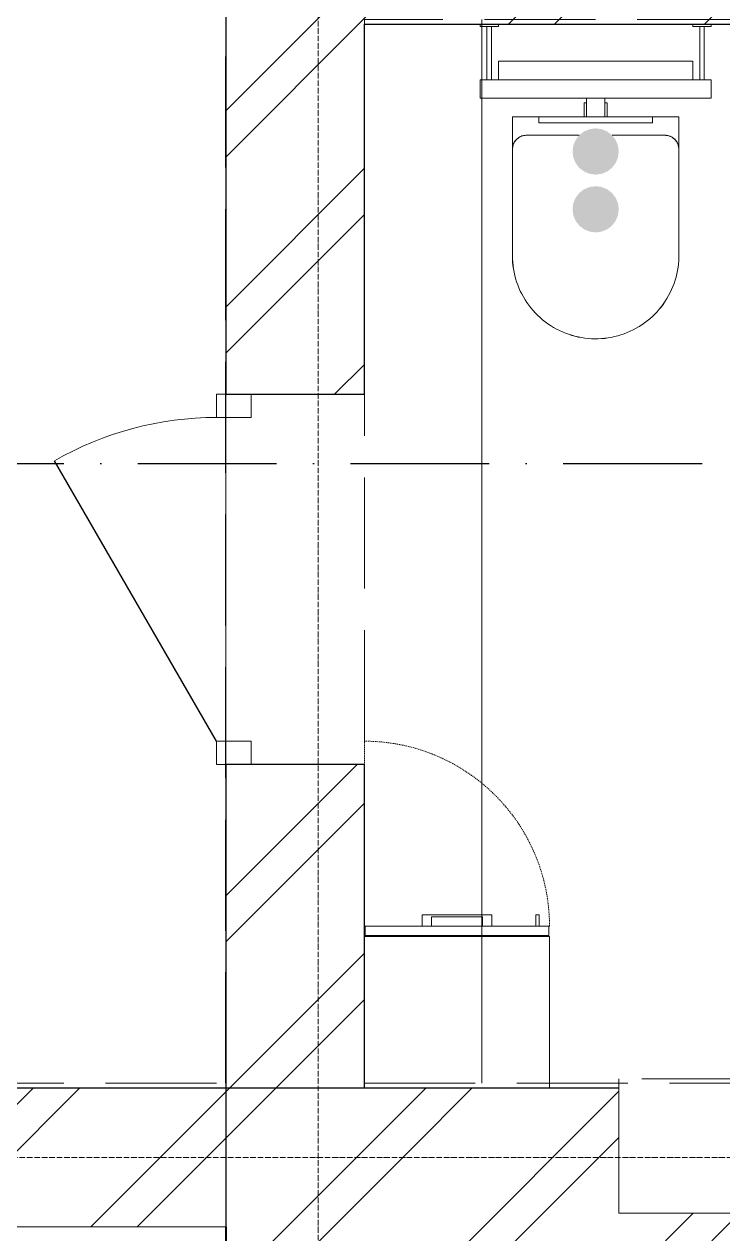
# Model space of a CAD drawing. Header units: millimetres. Extents: x -5016 to 63303, y -6019 to 98943.
# Drawn here: x 11964 to 13475, y 46135 to 48750 of the extents above; entities that cross this region are included whole.
import ezdxf

# ---------------------------------------------------------------- set-up
doc = ezdxf.new("R2010")
doc.units = ezdxf.units.MM
for name, pattern in [('ОВ_ШП', [460, 300, -80, 0, -80]), ('ОВ_ШТРИХ', [330, 240, -90]), ('Осевая 12-2-2', [16, 12, -2, 0, -2]), ('Сверху', [3.96875, 2.38125, -1.5875])]:
    doc.linetypes.add(name, pattern=pattern)
for name, color, linetype, lineweight in [('A-DETL-GENF', 9, 'Continuous', 13), ('A-DOOR', 8, 'Continuous', 13), ('A-FLOR', 9, 'Continuous', 13), ('A-GLAZ', 8, 'Continuous', 13), ('A-WALL', 8, 'Continuous', 13), ('A-WALL-PATT', 8, 'Continuous', 13), ('I-FURN', 9, 'Continuous', 13), ('P-SANR-FIXT', 9, 'Continuous', 13), ('S-GRID', 8, 'Continuous', 13), ('АР_подложка', 8, 'Continuous', 13), ('ТЗ_АР_зоны', 5, 'Continuous', 13), ('ТЗ_АР_марки', 7, 'Continuous', 18)]:
    doc.layers.add(name, color=color, linetype=linetype, lineweight=lineweight)
pattern_1 = [(45, (0, 0), (-212.132, 212.132), []), (45, (0, 100), (-212.132, 212.132), [])]

# ---------------------------------------------------------------- blocks, each defined once
blk = doc.blocks.new('INT 04 Унитаз - Унитаз подвесной Tece TECEspring K 9700997-V3-Этаж 2 - Планировка')
at = {"layer": 'A-DETL-GENF', "true_color": 0x0000ff}
blk.add_hatch(color=5, dxfattribs=at).paths.add_polyline_path([(0, -125), (12.9, -123.3), (25, -118.3), (35.4, -110.4), (43.3, -100), (48.3, -87.9), (50, -75), (48.3, -62.1), (43.3, -50), (35.4, -39.6), (25, -31.7), (12.9, -26.7), (0, -25), (-12.9, -26.7), (-25, -31.7), (-35.4, -39.6), (-43.3, -50), (-48.3, -62.1), (-50, -75), (-48.3, -87.9), (-43.3, -100), (-35.4, -110.4), (-25, -118.3), (-12.9, -123.3)])
at = {"layer": 'A-DETL-GENF', "true_color": 0x008000}
blk.add_hatch(color=96, dxfattribs=at).paths.add_polyline_path([(0, -250), (12.9, -248.3), (25, -243.3), (35.4, -235.4), (43.3, -225), (48.3, -212.9), (50, -200), (48.3, -187.1), (43.3, -175), (35.4, -164.6), (25, -156.7), (12.9, -151.7), (0, -150), (-12.9, -151.7), (-25, -156.7), (-35.4, -164.6), (-43.3, -175), (-48.3, -187.1), (-50, -200), (-48.3, -212.9), (-43.3, -225), (-35.4, -235.4), (-25, -243.3), (-12.9, -248.3)])
at = {"layer": 'P-SANR-FIXT'}
for p, q in [((-25, 30), (-25, 0)), ((-20.2, 30), (-25, 30)), ((25, 30), (20.3, 30)), ((25, 0), (25, 30)), ((-180, 0), (-180, -300)), ((-180, 0), (-180, 0)), ((-180, 0), (-123, 0)), ((-180, 0), (-180, -70)), ((180, -300), (180, 0)), ((123, 0), (180, 0)), ((180, 0), (180, 0)), ((180, -70), (180, 0)), ((-35.6, -40), (-150, -40)), ((150, -40), (35.4, -40)), ((-180, -70), (-180, -300)), ((180, -300), (180, -70))]:
    blk.add_line(p, q, dxfattribs=at)
at = {"layer": 'P-SANR-FIXT', "flags": 128}
for points in [[(-150, -40), (-151.2, -40), (-152.4, -40.1), (-153.6, -40.2), (-154.8, -40.4), (-156, -40.6), (-157.1, -40.9), (-158.3, -41.2), (-159.4, -41.5), (-160.6, -41.9), (-161.7, -42.4), (-162.8, -42.9), (-163.9, -43.4), (-164.9, -44), (-165.9, -44.6), (-166.9, -45.2), (-167.9, -45.9), (-168.9, -46.7), (-169.8, -47.4), (-170.7, -48.3), (-171.5, -49.1), (-172.3, -50), (-173.1, -50.9), (-173.9, -51.8), (-174.6, -52.8), (-175.2, -53.8), (-175.9, -54.8), (-176.5, -55.9), (-177, -56.9), (-177.5, -58), (-178, -59.1), (-178.4, -60.3), (-178.7, -61.4), (-179.1, -62.6), (-179.3, -63.7), (-179.6, -64.9), (-179.7, -66.1), (-179.9, -67.3), (-180, -68.5), (-180, -69.7), (-180, -70)], [(180, -70), (180, -68.8), (179.9, -67.6), (179.8, -66.4), (179.6, -65.2), (179.4, -64), (179.1, -62.9), (178.8, -61.7), (178.5, -60.6), (178.1, -59.4), (177.6, -58.3), (177.1, -57.2), (176.6, -56.1), (176, -55.1), (175.4, -54.1), (174.8, -53.1), (174.1, -52.1), (173.3, -51.1), (172.6, -50.2), (171.7, -49.3), (170.9, -48.5), (170, -47.7), (169.1, -46.9), (168.2, -46.1), (167.2, -45.4), (166.2, -44.8), (165.2, -44.1), (164.1, -43.5), (163.1, -43), (162, -42.5), (160.9, -42), (159.7, -41.6), (158.6, -41.3), (157.4, -40.9), (156.3, -40.7), (155.1, -40.4), (153.9, -40.3), (152.7, -40.1), (151.5, -40), (150.3, -40), (150, -40)], [(-180, -300), (-179.9, -307.2), (-179.4, -314.4), (-178.7, -321.5), (-177.7, -328.7), (-176.4, -335.8), (-174.8, -342.8), (-173, -349.7), (-170.9, -356.6), (-168.5, -363.4), (-165.8, -370.1), (-162.9, -376.7), (-159.7, -383.1), (-156.2, -389.4), (-152.5, -395.6), (-148.6, -401.6), (-144.4, -407.5), (-140, -413.2), (-135.3, -418.7), (-130.5, -424), (-125.4, -429.1), (-120.1, -434), (-114.7, -438.7), (-109, -443.2), (-103.2, -447.5), (-97.3, -451.5), (-91.1, -455.2), (-84.8, -458.8), (-78.4, -462), (-71.9, -465), (-65.2, -467.8), (-58.5, -470.2), (-51.6, -472.4), (-44.7, -474.4), (-37.7, -476), (-30.6, -477.4), (-23.5, -478.5), (-16.3, -479.3), (-9.1, -479.8), (-1.9, -480), (5.3, -479.9), (12.4, -479.6), (19.6, -478.9), (26.8, -478), (33.9, -476.8), (40.9, -475.3), (47.9, -473.5), (54.8, -471.5), (61.6, -469.1), (68.3, -466.5), (74.9, -463.7), (81.4, -460.5), (87.7, -457.2), (94, -453.5), (100, -449.6), (105.9, -445.5), (111.7, -441.2), (117.2, -436.6), (122.6, -431.8), (127.8, -426.8), (132.7, -421.6), (137.5, -416.2), (142, -410.6), (146.3, -404.8), (150.4, -398.9), (154.2, -392.8), (157.8, -386.5), (161.2, -380.2), (164.2, -373.7), (167.1, -367), (169.6, -360.3), (171.9, -353.5), (173.9, -346.6), (175.6, -339.6), (177, -332.5), (178.2, -325.4), (179.1, -318.3), (179.7, -311.1), (180, -303.9), (180, -300)], [(-180, -300), (-179.9, -307.2), (-179.5, -314.4), (-178.8, -321.6), (-177.7, -328.7), (-176.5, -335.8), (-174.9, -342.8), (-173, -349.8), (-170.9, -356.6), (-168.5, -363.4), (-165.8, -370.1), (-162.9, -376.7), (-159.7, -383.1), (-156.2, -389.5), (-152.5, -395.6), (-148.6, -401.7), (-144.4, -407.5), (-140, -413.2), (-135.4, -418.7), (-130.5, -424), (-125.4, -429.2), (-120.2, -434.1), (-114.7, -438.8), (-109.1, -443.2), (-103.3, -447.5), (-97.3, -451.5), (-91.1, -455.3), (-84.9, -458.8), (-78.4, -462.1), (-71.9, -465.1), (-65.2, -467.8), (-58.5, -470.3), (-51.6, -472.5), (-44.7, -474.4), (-37.7, -476.1), (-30.6, -477.4), (-23.5, -478.5), (-16.3, -479.3), (-9.1, -479.8), (-1.9, -480), (5.3, -480), (12.4, -479.6), (19.6, -479), (26.8, -478), (33.9, -476.8), (40.9, -475.3), (47.9, -473.6), (54.8, -471.5), (61.6, -469.2), (68.3, -466.6), (74.9, -463.7), (81.4, -460.6), (87.8, -457.2), (94, -453.6), (100.1, -449.7), (106, -445.6), (111.7, -441.2), (117.3, -436.6), (122.6, -431.8), (127.8, -426.8), (132.8, -421.6), (137.5, -416.2), (142.1, -410.6), (146.4, -404.8), (150.4, -398.9), (154.3, -392.8), (157.9, -386.6), (161.2, -380.2), (164.3, -373.7), (167.1, -367), (169.6, -360.3), (171.9, -353.5), (173.9, -346.6), (175.6, -339.6), (177.1, -332.5), (178.2, -325.4), (179.1, -318.3), (179.7, -311.1), (180, -303.9), (180, -300)]]:
    blk.add_lwpolyline(points, dxfattribs=at)
at = {"layer": 'P-SANR-FIXT'}
for centre, start, end in [((-150, -70), 90, 180), ((150, -70), 360, 90)]:
    blk.add_arc(centre, 30, start, end, dxfattribs=at)
blk = doc.blocks.new('INT 04 Инсталяция - Комплект для установки подвесного унитаза_ TECEnov-1563503-Этаж 2 - Планировка')
at = {"layer": 'P-SANR-FIXT'}
for p, q in [((-25, 30), (-25, 0)), ((25, 0), (25, 30))]:
    blk.add_line(p, q, dxfattribs=at)
blk = doc.blocks.new('INT 04 Инсталляция для унитаза - Инсталляция для унитаза-1566561-Этаж 2 - Планировка')
at = {"layer": 'P-SANR-FIXT'}
for p, q in [((-250, 0), (-250, -5)), ((-210, -5), (-210, 0)), ((210, 0), (210, -5)), ((250, -5), (250, 0)), ((-210, -5), (-250, -5)), ((-235, -5), (-235, -120)), ((-225, -120), (-225, -5)), ((250, -5), (210, -5)), ((225, -5), (225, -120)), ((235, -120), (235, -5)), ((-210, -80), (-210, -120)), ((-170, -80), (-210, -80)), ((-170, -80), (170, -80)), ((210, -80), (170, -80)), ((210, -120), (210, -80)), ((-250, -120), (250, -120)), ((-250, -120), (-250, -160)), ((250, -120), (250, -160)), ((250, -160), (-250, -160)), ((-20, -160), (-20, -200)), ((20, -200), (20, -160))]:
    blk.add_line(p, q, dxfattribs=at)
blk = doc.blocks.new('INT 04 К - Клавиша с двумя прямоугольными кнопками-1566562-Этаж 2 - Планировка')
at = {"layer": 'P-SANR-FIXT'}
for p, q in [((0, 0), (246, 0)), ((0, 0), (0, -13)), ((246, -13), (246, 0)), ((246, -13), (0, -13))]:
    blk.add_line(p, q, dxfattribs=at)
blk = doc.blocks.new('INT 18 Шкаф - INT 18 Шкаф-1564839-Этаж 2 - Планировка')
at = {"layer": 'A-DETL-GENF'}
for p, q in [((-1179.3, -307), (-1179.3, 207)), ((-1098, -50), (-1116.8, 207)), ((-1016.7, -50), (-989.7, 207)), ((-935.3, -50), (-908.3, 207)), ((-854, -50), (-861.9, 207)), ((-772.7, -307), (-772.7, 207)), ((-691.3, -50), (-710.2, 207)), ((-610, -50), (-583, 207)), ((-528.7, -50), (-501.7, 207)), ((-447.3, -50), (-455.2, 207)), ((-366, -307), (-366, 207)), ((-284.7, -50), (-303.5, 207)), ((-203.3, -50), (-176.3, 207)), ((-122, -50), (-95, 207)), ((-40.7, -50), (-48.5, 207)), ((40.7, -307), (40.7, 207)), ((122, -50), (103.2, 207)), ((203.3, -50), (230.3, 207)), ((284.7, -50), (311.7, 207)), ((366, -50), (358.1, 207)), ((447.3, -307), (447.3, 207)), ((528.7, -50), (509.8, 207)), ((610, -50), (637, 207)), ((691.3, -50), (718.3, 207)), ((772.7, -50), (764.8, 207)), ((854, -307), (854, 207)), ((935.3, -50), (916.5, 207)), ((1016.7, -50), (1043.7, 207)), ((1098, -50), (1125, 207)), ((1179.3, -50), (1171.5, 207)), ((-1220, -50), (-813.3, -50)), ((-1098, -50), (-1079.2, -307)), ((-1043.7, -307), (-1016.7, -50)), ((-935.3, -50), (-962.3, -307)), ((-854, -50), (-846.1, -307)), ((-813.3, -50), (-406.7, -50)), ((-691.3, -50), (-672.5, -307)), ((-637, -307), (-610, -50)), ((-528.7, -50), (-555.7, -307)), ((-447.3, -50), (-439.5, -307)), ((-406.7, -50), (0, -50)), ((-284.7, -50), (-265.8, -307)), ((-230.3, -307), (-203.3, -50)), ((-122, -50), (-149, -307)), ((-40.7, -50), (-32.8, -307)), ((0, -50), (406.7, -50)), ((122, -50), (140.8, -307)), ((176.3, -307), (203.3, -50)), ((284.7, -50), (257.7, -307)), ((366, -50), (373.9, -307)), ((406.7, -50), (813.3, -50)), ((528.7, -50), (547.5, -307)), ((583, -307), (610, -50)), ((691.3, -50), (664.3, -307)), ((772.7, -50), (780.5, -307)), ((813.3, -50), (1220, -50)), ((935.3, -50), (954.2, -307)), ((989.7, -307), (1016.7, -50)), ((1098, -50), (1071, -307)), ((1179.3, -50), (1187.2, -307))]:
    blk.add_line(p, q, dxfattribs=at)
at = {"layer": 'I-FURN'}
for p, q in [((-1218.5, 250), (-0.8, 250)), ((-1218.5, 250), (-1218.5, 232)), ((-0.8, 232), (-0.8, 250)), ((0.8, 250), (1218.5, 250)), ((0.8, 250), (0.8, 232)), ((1218.5, 232), (1218.5, 250)), ((-1220, 230), (-1220, -350)), ((-1220, 230), (1220, 230)), ((-0.8, 232), (-1218.5, 232)), ((1218.5, 232), (0.8, 232)), ((1220, -350), (1220, 230)), ((1220, -350), (-1220, -350))]:
    blk.add_line(p, q, dxfattribs=at)
blk = doc.blocks.new('INT 20 Подоконник - Подоконник внутри-1566579-Этаж 2 - Планировка')
at = {"layer": 'A-GLAZ'}
for p, q in [((-950, 0), (-950, -290)), ((850, 0), (-950, 0)), ((850, -290), (850, 0)), ((-900, -290), (800, -290))]:
    blk.add_line(p, q, dxfattribs=at)
blk = doc.blocks.new('INT 19 Дверь межкомнатная одностворчатая - 800х 2070 _800_ Глухое П-НАР-1569050-Этаж 2 - Планировка')
at = {"layer": 'A-DOOR', "lineweight": 25}
blk.add_line((-350, 170), (256.2, 520), dxfattribs=at)
at = {"layer": 'A-DOOR'}
for p, q in [((-350, 170), (-400, 170)), ((-400, 170), (-400, 95)), ((-350, 95), (-350, 170)), ((350, 95), (350, 170)), ((350, 170), (400, 170)), ((400, 170), (400, 95)), ((-400, 95), (-350, 95)), ((400, 95), (350, 95))]:
    blk.add_line(p, q, dxfattribs=at)
blk.add_arc((-350, 170), 700, 360, 30, dxfattribs=at)
blk = doc.blocks.new('INT 18 Книжный шкаф - INT 18 Книжный шкаф-1564713-Этаж 2 - Планировка')
at = {"layer": 'I-FURN', "color": 8, "linetype": 'Сверху', "true_color": 0x808080}
blk.add_line((-200, 150), (-200, 550), dxfattribs=at)
at = {"layer": 'I-FURN'}
for p, q in [((-75, 175), (-75, 150)), ((75, 175), (-75, 175)), ((-55, 150), (-55, 170)), ((-55, 170), (55, 170)), ((55, 170), (55, 150)), ((75, 150), (75, 175)), ((170.75, 150), (170.75, 175)), ((170.75, 175), (177.75, 175)), ((177.75, 175), (177.75, 150)), ((-198.5, 150), (198.5, 150)), ((-198.5, 150), (-198.5, 130)), ((198.5, 150), (198.5, 130)), ((200, 128), (-200, 128)), ((-200, 128), (-200, -200)), ((198.5, 130), (-198.5, 130)), ((200, -200), (200, 128)), ((-200, -200), (200, -200))]:
    blk.add_line(p, q, dxfattribs=at)
at = {"layer": 'I-FURN', "linetype": 'Сверху'}
blk.add_line((198.5, 150), (200, 150), dxfattribs=at)
blk.add_line((198.5, 150), (200, 150), dxfattribs=at)
at = {"layer": 'I-FURN', "color": 8, "linetype": 'Сверху', "true_color": 0x808080}
blk.add_arc((-200, 150), 400, 0, 90, dxfattribs=at)
blk = doc.blocks.new('АР_plan2')
at = {"layer": 'A-WALL-PATT', "lineweight": 9}
h = blk.add_hatch(dxfattribs=at)
h.set_pattern_fill('FP_1', color=256, style=0, pattern_type=2)
h.set_pattern_definition(pattern_1)
h.paths.add_polyline_path([(14568.2, 11122.6), (14868.2, 11122.6), (14868.2, 11822.6), (14568.2, 11822.6), (14568.2, 11204.9)])
h.paths.add_polyline_path([(14568.2, 12622.6), (14868.2, 12622.6), (14868.2, 14222.6), (14568.2, 14222.6), (14568.2, 12796.1)])
h.paths.add_polyline_path([(14868.2, 15122.6), (14868.2, 18272.6), (14568.2, 18272.6), (14568.2, 15122.6)])
h = blk.add_hatch(dxfattribs=at)
h.set_pattern_fill('FP_1', color=256, style=0, pattern_type=2)
h.set_pattern_definition(pattern_1)
h.paths.add_polyline_path([(21968.2, 13422.6), (21968.2, 13722.6), (19468.2, 13722.6), (19468.2, 13422.6), (21706.3, 13422.6)])
h.paths.add_polyline_path([(18668.2, 13422.6), (18668.2, 13722.6), (14868.2, 13722.6), (14868.2, 13422.6), (18096, 13422.6)])
h = blk.add_hatch(dxfattribs=at)
h.set_pattern_fill('FP_1', color=256, style=0, pattern_type=2)
h.set_pattern_definition(pattern_1)
h.paths.add_polyline_path([(14568.2, 10822.6), (14568.2, 11122.6), (12070.2, 11122.6), (12070.2, 10822.6), (14485.7, 10822.6)])
h.paths.add_polyline_path([(10875.4, 10822.6), (11170.2, 10822.6), (11170.2, 11122.6), (8918.2, 11122.6), (8918.2, 10822.6), (10568.2, 10822.6)])
h.paths.add_polyline_path([(8018.2, 10822.6), (8018.2, 11122.6), (5768.2, 11122.6), (5768.2, 10822.6), (7987.2, 10822.6)])
h.paths.add_polyline_path([(4808.2, 10822.6), (4868.2, 10822.6), (4868.2, 11122.6), (2368.2, 11122.6), (2368.2, 10822.6), (3654.8, 10822.6)])
h = blk.add_hatch(dxfattribs=at)
h.set_pattern_fill('FP_1', color=256, style=0, pattern_type=2)
h.set_pattern_definition(pattern_1)
h.paths.add_polyline_path([(14968.2, 5972.6), (14968.2, 11122.6), (14568.2, 11122.6), (14568.2, 10822.6), (14570.2, 10822.1), (14570.2, 10242.6), (14568.2, 10242.6), (14568.2, 5972.6)])
h = blk.add_hatch(dxfattribs=at)
h.set_pattern_fill('FP_1', color=256, style=0, pattern_type=2)
h.set_pattern_definition(pattern_1)
h.paths.add_polyline_path([(22368.2, 10722.6), (22368.2, 11122.6), (21968.2, 11122.6), (21968.2, 10852.6), (20168.2, 10852.6), (20168.2, 11122.6), (17218.2, 11122.6), (17218.2, 10852.6), (15418.2, 10852.6), (15418.2, 11122.6), (14968.2, 11122.6), (14968.2, 10722.6), (15458.2, 10722.6), (15458.2, 10792.6), (17178.2, 10792.6), (17178.2, 10722.6), (20208.2, 10722.6), (20208.2, 10792.6), (21928.2, 10792.6), (21928.2, 10722.6), (22067.3, 10722.6)])
at = {"layer": 'A-FLOR'}
blk.add_line((14568.2, 12622.6), (14568.2, 11822.6), dxfattribs=at)
at = {"layer": 'A-WALL', "lineweight": 25}
for p, q in [((14568.2, 14222.6), (14568.2, 12622.6)), ((14868.2, 12622.6), (14868.2, 13422.6)), ((14868.2, 13422.6), (16889.2, 13422.6)), ((14568.2, 12622.6), (14868.2, 12622.6)), ((14568.2, 11822.6), (14568.2, 10822.6)), ((14868.2, 11822.6), (14568.2, 11822.6)), ((14868.2, 11122.6), (14868.2, 11822.6)), ((15418.2, 11122.6), (12070.2, 11122.6))]:
    blk.add_line(p, q, dxfattribs=at)
at = {"layer": 'S-GRID', "color": 251, "linetype": 'Осевая 12-2-2', "true_color": 0x646464}
for p, q in [((14768.2, 22574.8), (14768.2, -1346.2)), ((23375.6, 10972.6), (-1176.1, 10972.6))]:
    blk.add_line(p, q, dxfattribs=at)
at = {"layer": 'A-DOOR', "lineweight": 25, "rotation": 89.99999999999993}
blk.add_blockref('INT 19 Дверь межкомнатная одностворчатая - 800х 2070 _800_ Глухое П-НАР-1569050-Этаж 2 - Планировка', (14718.2, 12222.6), dxfattribs=at)
at = {"layer": 'A-GLAZ', "rotation": 180}
blk.add_blockref('INT 20 Подоконник - Подоконник внутри-1566579-Этаж 2 - Планировка', (16268.2, 10852.6), dxfattribs=at)
at = {"layer": 'I-FURN'}
blk.add_blockref('INT 18 Книжный шкаф - INT 18 Книжный шкаф-1564713-Этаж 2 - Планировка', (15068.4, 11322.6), dxfattribs=at)
at = {"layer": 'I-FURN', "rotation": 180}
blk.add_blockref('INT 18 Шкаф - INT 18 Шкаф-1564839-Этаж 2 - Планировка', (13350.2, 10472.6), dxfattribs=at)
at = {"layer": 'P-SANR-FIXT'}
for name, p in [('INT 04 Инсталляция для унитаза - Инсталляция для унитаза-1566561-Этаж 2 - Планировка', (15368.2, 13422.6)), ('INT 04 Унитаз - Унитаз подвесной Tece TECEspring K 9700997-V3-Этаж 2 - Планировка', (15368.2, 13222.6)), ('INT 04 Инсталяция - Комплект для установки подвесного унитаза_ TECEnov-1563503-Этаж 2 - Планировка', (15368.2, 13222.6)), ('INT 04 К - Клавиша с двумя прямоугольными кнопками-1566562-Этаж 2 - Планировка', (15245.2, 13222.6))]:
    blk.add_blockref(name, p, dxfattribs=at)

msp = doc.modelspace()

# ---------------------------------------------------------------- block references
at = {"layer": 'АР_подложка'}
msp.add_blockref('АР_plan2', (-2168, 35327), dxfattribs=at)

# ---------------------------------------------------------------- next in the draw order: hatches: boundary and pattern name
at = {"layer": 'ТЗ_АР_зоны'}
h = msp.add_hatch(dxfattribs=at)
h.set_pattern_fill('ANSI31', scale=170, angle=45)
h.paths.add_polyline_path([(9500, 46460), (12400, 46460), (12400, 51000), (10300, 51000), (10300, 51400), (9500, 51400)])
h = msp.add_hatch(dxfattribs=at)
h.set_pattern_fill('ANSI31', scale=170, angle=45)
h.paths.add_polyline_path([(12700, 46460), (19800, 46460), (19800, 48760), (12700, 48760)])
h = msp.add_hatch(dxfattribs=at)
h.set_pattern_fill('ANSI31', scale=170, angle=45)
h.paths.add_polyline_path([(8400, 45250), (12400, 45250), (12400, 46150), (8400, 46150)])

# ---------------------------------------------------------------- next in the draw order: linework, layer by layer
at = {"layer": 'ТЗ_АР_зоны', "linetype": 'ОВ_ШТРИХ'}
for points in [[(9500, 46460), (12400, 46460), (12400, 51000), (10300, 51000), (10300, 51400), (9500, 51400)], [(12700, 46460), (19800, 46460), (19800, 48760), (12700, 48760)], [(8400, 45250), (12400, 45250), (12400, 46150), (8400, 46150)]]:
    msp.add_lwpolyline(points, close=True, dxfattribs=at)
at = {"layer": 'ТЗ_АР_марки', "linetype": 'ОВ_ШП', "lineweight": 25}
msp.add_lwpolyline([(11750, 47800), (18150, 47800), (18150, 53750), (11750, 53750)], close=True, dxfattribs=at)

doc.saveas('drawing.dxf')
